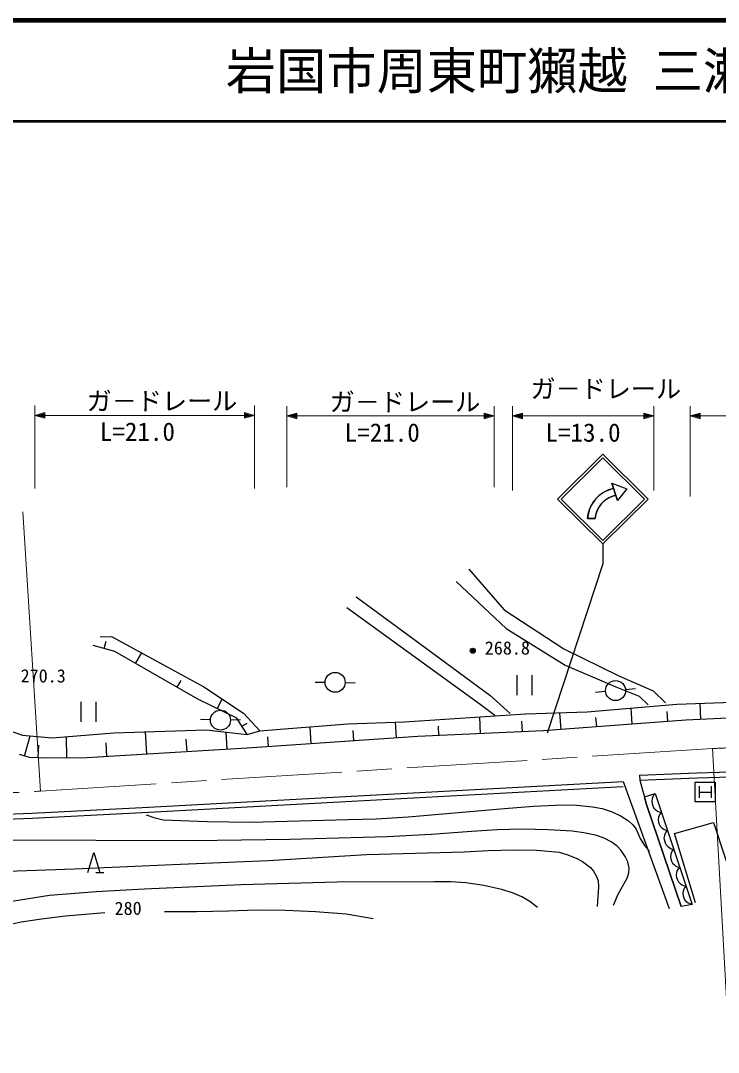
# Model space of a CAD drawing. Units: millimetres, scale not verified. Extents: x 40000 to 680000, y 20000 to 380000.
# Drawn here: x 384577 to 454062, y 277337 to 380000 of the extents above; entities that cross this region are included whole.
import ezdxf
from ezdxf.enums import TextEntityAlignment as Align

# ---------------------------------------------------------------- set-up
doc = ezdxf.new("R2010")
doc.units = ezdxf.units.MM
doc.header["$LTSCALE"] = 1000
doc.linetypes.add('CHAIN', pattern=[18.5, 12, -1.5, 3.5, -1.5])
for name, color, linetype, lineweight in [('S-BGD', 7, 'Continuous', 25), ('S-BMK', 2, 'CHAIN', 13), ('S-STR-HTXT', 7, 'Continuous', 13), ('S-STR-STRC', 7, 'Continuous', 25), ('S-TTL', 2, 'Continuous', 140), ('S-TTL-LINE', 7, 'Continuous', 50)]:
    doc.layers.add(name, color=color, linetype=linetype, lineweight=lineweight)
doc.layers.add('S-TTL-TXT', color=7, linetype='Continuous')
doc.styles.add('ＭＳ ゴシック', font='')
doc.styles.get('ＭＳ ゴシック').set_extended_font_data('MS Gothic')

msp = doc.modelspace()

# ---------------------------------------------------------------- linework, layer by layer
at = {"layer": 'S-BGD'}
for p, q in [((429197, 325430), (432740, 321385)), ((427962, 324204), (432946, 319506)), ((417996, 322652), (423228, 318812)), ((417049, 321589), (430354, 311989)), ((432740, 321385), (438672, 317504)), ((432946, 319506), (438795, 315870)), ((392490, 318689), (393643, 318730)), ((393643, 318730), (399163, 315707)), ((423228, 318812), (431302, 312888)), ((393973, 317218), (391789, 317831)), ((392881, 317525), (393085, 318239)), ((438672, 317504), (444150, 314808)), ((402211, 312479), (393973, 317218)), ((396032, 316034), (396647, 317085)), ((399163, 315707), (402829, 313705)), ((438795, 315870), (443862, 313705)), ((400152, 313664), (400551, 314348)), ((414895, 314154), (413896, 314154)), ((433998, 314860), (433998, 312877)), ((435518, 312877), (435518, 314860)), ((444150, 314808), (447569, 313296)), ((402829, 313705), (406784, 311090)), ((416895, 314134), (417895, 314113)), ((442828, 313247), (441833, 313158)), ((443862, 313705), (446169, 312765)), ((444819, 313439), (445813, 313541)), ((447569, 313296), (448805, 312112)), ((390576, 312205), (390576, 310221)), ((392096, 310221), (392096, 312205)), ((406125, 310600), (402211, 312479)), ((404168, 311540), (404640, 312507)), ((431302, 312888), (433320, 311049)), ((446169, 312765), (447075, 311907)), ((449940, 311989), (456737, 312234)), ((378004, 311295), (384760, 308884)), ((406784, 311090), (408398, 309334)), ((430354, 311989), (431796, 310886)), ((434864, 311009), (441001, 311213)), ((438402, 309466), (438276, 311122)), ((441001, 311213), (449940, 311989)), ((445490, 309998), (445368, 311592)), ((449033, 310263), (448959, 311245)), ((452319, 310467), (452242, 312072)), ((403478, 310433), (402478, 310469)), ((405476, 310423), (406476, 310451)), ((407121, 308966), (406125, 310600)), ((406623, 309783), (407150, 310099)), ((417172, 310028), (422816, 310232)), ((422022, 308619), (421914, 310200)), ((422816, 310232), (434864, 311009)), ((430390, 309048), (430312, 310715)), ((434550, 309238), (434501, 310285)), ((450805, 310396), (436630, 309334)), ((441946, 309732), (441875, 310664)), ((456861, 310682), (450805, 310396)), ((387726, 308639), (393857, 309129)), ((393857, 309129), (403043, 309415)), ((397160, 307005), (397022, 309228)), ((403043, 309415), (407121, 308966)), ((405141, 307495), (405035, 309196)), ((407121, 308966), (408398, 309334)), ((408398, 309334), (410417, 309497)), ((410417, 309497), (417172, 310028)), ((413516, 308047), (413401, 309732)), ((417769, 308333), (417699, 309360)), ((436630, 309334), (424149, 308762)), ((426229, 308857), (426185, 309811)), ((384760, 308884), (387726, 308639)), ((384955, 306821), (385542, 308820)), ((389177, 306617), (389155, 308753)), ((393170, 306760), (393084, 308142)), ((401151, 307250), (401072, 308511)), ((424149, 308762), (407136, 307618)), ((409263, 307761), (409196, 308741)), ((385449, 306678), (384460, 306964)), ((386314, 306637), (386375, 307903)), ((407136, 307618), (391175, 306637)), ((387179, 306597), (385449, 306678)), ((391175, 306637), (387179, 306597)), ((446223, 304908), (451959, 305139)), ((451959, 305139), (458815, 305370)), ((416304, 302764), (444566, 304290)), ((444566, 304290), (449161, 291663)), ((446223, 304908), (446243, 304412)), ((446243, 304412), (451976, 304643)), ((446243, 304412), (446914, 301994)), ((451743, 302251), (451743, 304234)), ((451743, 304234), (453743, 304234)), ((451976, 304643), (458834, 304875)), ((453743, 304234), (453743, 302251)), ((416331, 302269), (444594, 303795)), ((446698, 302772), (447753, 303104)), ((447601, 302929), (447525, 302778)), ((447753, 303104), (447601, 302929)), ((447753, 303104), (451437, 292049)), ((452143, 303838), (452143, 302648)), ((452143, 303243), (453343, 303243)), ((453343, 303838), (453343, 302648)), ((397318, 301746), (416304, 302764)), ((397345, 301251), (416331, 302269)), ((446914, 301994), (446698, 302772)), ((450365, 291864), (446914, 301994)), ((446914, 301994), (450365, 291864)), ((447461, 302590), (447422, 302327)), ((447422, 302327), (447460, 302089)), ((447460, 302089), (447535, 301863)), ((447525, 302778), (447461, 302590)), ((447535, 301863), (447648, 301649)), ((453743, 302251), (451743, 302251)), ((379502, 300868), (385705, 301145)), ((385705, 301145), (397318, 301746)), ((385731, 300650), (397345, 301251)), ((447648, 301649), (447837, 301461)), ((447837, 301461), (448001, 301347)), ((448001, 301347), (448153, 301272)), ((448164, 300912), (448103, 300733)), ((448153, 301272), (448381, 301221)), ((448236, 301054), (448164, 300912)), ((448381, 301221), (448236, 301054)), ((379525, 300372), (385731, 300650)), ((448103, 300733), (448066, 300483)), ((448066, 300483), (448102, 300256)), ((448102, 300256), (448173, 300042)), ((448173, 300042), (448281, 299839)), ((448281, 299839), (448461, 299660)), ((449700, 299104), (453578, 300217)), ((453578, 300217), (455870, 293275)), ((448461, 299660), (448617, 299552)), ((448617, 299552), (448761, 299480)), ((448685, 298918), (448646, 298655)), ((448748, 299106), (448685, 298918)), ((448825, 299257), (448748, 299106)), ((448761, 299480), (448977, 299432)), ((448977, 299432), (448825, 299257)), ((451773, 292211), (449700, 299104)), ((448646, 298655), (448683, 298417)), ((448683, 298417), (448759, 298191)), ((448759, 298191), (448872, 297977)), ((448872, 297977), (449061, 297789)), ((449061, 297789), (449225, 297675)), ((391267, 295251), (391867, 297234)), ((391867, 297234), (392467, 295251)), ((449225, 297675), (449377, 297600)), ((449327, 297061), (449290, 296811)), ((449290, 296811), (449326, 296584)), ((449387, 297240), (449327, 297061)), ((449377, 297600), (449604, 297549)), ((449460, 297382), (449387, 297240)), ((449604, 297549), (449460, 297382)), ((449326, 296584), (449397, 296370)), ((449397, 296370), (449505, 296167)), ((449505, 296167), (449685, 295988)), ((449685, 295988), (449841, 295880)), ((449841, 295880), (449985, 295808)), ((449985, 295808), (450201, 295760)), ((450201, 295760), (450048, 295585)), ((392067, 295251), (392867, 295251)), ((449908, 295246), (449870, 294983)), ((449870, 294983), (449907, 294745)), ((449907, 294745), (449983, 294519)), ((449972, 295434), (449908, 295246)), ((450048, 295585), (449972, 295434)), ((449983, 294519), (450096, 294305)), ((450096, 294305), (450285, 294117)), ((450285, 294117), (450449, 294003)), ((450449, 294003), (450601, 293928)), ((450601, 293928), (450828, 293877)), ((450684, 293710), (450611, 293568)), ((450828, 293877), (450684, 293710)), ((450551, 293389), (450514, 293139)), ((450514, 293139), (450550, 292912)), ((450550, 292912), (450621, 292698)), ((450611, 293568), (450551, 293389)), ((450621, 292698), (450729, 292495)), ((451437, 292049), (450365, 291864)), ((450729, 292495), (450908, 292316)), ((450908, 292316), (451064, 292208)), ((451064, 292208), (451208, 292136)), ((451208, 292136), (451425, 292088))]:
    msp.add_line(p, q, dxfattribs=at)
for points in [[(397083, 300960), (397839, 300691), (398780, 300478), (403151, 300302), (407490, 300243), (417170, 300513), (419973, 300590), (423167, 300787), (432776, 301599), (435635, 301840), (438574, 301984), (439973, 301942), (441522, 301785), (442503, 301592), (443480, 301287), (444382, 300856), (445106, 300389), (445552, 299986), (445864, 299542), (446264, 298630), (446703, 297925), (447210, 297352)], [(443617, 291987), (444087, 293077), (444676, 294129), (444963, 294659), (445146, 295216), (445175, 295667), (445052, 296294), (444796, 296833), (444376, 297418), (443967, 297858), (443402, 298294), (442687, 298651), (441837, 298934), (440665, 299191), (439509, 299340), (437120, 299486), (434519, 299538), (432064, 299478), (429470, 299308), (425469, 299009), (421075, 298789), (411390, 298509), (401754, 298385), (392059, 298412), (382583, 298455)], [(380421, 295260), (389932, 295595), (399698, 296038), (409252, 296420), (419034, 297017), (428732, 297293), (431127, 297440), (433679, 297491), (435968, 297445), (438214, 297266), (438975, 297041), (439902, 296649), (440520, 296328), (441325, 295741), (441639, 295377), (441939, 294850), (442078, 294392), (442112, 293801), (441984, 291848)], [(436063, 291756), (435270, 292364), (434500, 292823), (433574, 293202), (432453, 293536), (430700, 293930), (428923, 294219), (427405, 294315), (425803, 294310), (416087, 294288), (406537, 294007), (396882, 293563), (392091, 293301), (387445, 292934), (383687, 292357)], [(373167, 287177), (375816, 288079), (378518, 288892), (381622, 289663), (384648, 290310), (386665, 290640), (389050, 290912), (392973, 291238)], [(398900, 291355), (402079, 291340), (405277, 291425), (408075, 291514), (410946, 291497), (413944, 291362), (416999, 291119), (419669, 290646)]]:
    msp.add_lwpolyline(points, dxfattribs=at)
for centre, major_axis in [((429609, 317300), (250, 0)), ((429609, 317300), (150, 0)), ((429609, 317300), (50, 0)), ((415895, 314154), (1000, 0)), ((443824, 313337), (1000, 0)), ((404477, 310396), (1000, 0))]:
    msp.add_ellipse(centre, major_axis=major_axis, ratio=0.991741, dxfattribs=at)
at = {"layer": 'S-BMK'}
msp.add_line((453481, 307562), (386558, 303334), dxfattribs=at)
for centre, major_axis, start_param, end_param in [((459314, 208568), (99989, 0), 1.5165583, 1.6291691), ((368900, 600306), (299966, 0), 4.7076547, 4.771289)]:
    msp.add_ellipse(centre, major_axis=major_axis, ratio=0.991741, start_param=start_param, end_param=end_param, dxfattribs=at)
at = {"layer": 'S-STR-HTXT'}
for p, q in [((385979, 333448), (385979, 341717)), ((385979, 340725), (386979, 341003)), ((386259, 340725), (386939, 340924)), ((386419, 340725), (386899, 340844)), ((386899, 340844), (386899, 340606)), ((386939, 340924), (386939, 340527)), ((386979, 341003), (386979, 340448)), ((406861, 340448), (406861, 341003)), ((406861, 341003), (407861, 340725)), ((406901, 340527), (406901, 340924)), ((406901, 340924), (407581, 340725)), ((406941, 340606), (406941, 340844)), ((406941, 340844), (407421, 340725)), ((407861, 341717), (407861, 333448)), ((411100, 333579), (411100, 341651)), ((411100, 340660), (412100, 340937)), ((411380, 340660), (412060, 340858)), ((412060, 340858), (412060, 340461)), ((412100, 340937), (412100, 340382)), ((430726, 340382), (430726, 340937)), ((430726, 340937), (431726, 340660)), ((430766, 340461), (430766, 340858)), ((430766, 340858), (431446, 340660)), ((431726, 341651), (431726, 333579)), ((433544, 333251), (433544, 341651)), ((433544, 340660), (434543, 340937)), ((433823, 340660), (434503, 340858)), ((434503, 340858), (434503, 340461)), ((434543, 340937), (434543, 340382)), ((446625, 340382), (446625, 340937)), ((446625, 340937), (447625, 340660)), ((446665, 340461), (446665, 340858)), ((446665, 340858), (447345, 340660)), ((447625, 341651), (447625, 333251)), ((451261, 332661), (451261, 341651)), ((451261, 340660), (452261, 340937)), ((451541, 340660), (452221, 340858)), ((452221, 340858), (452221, 340461)), ((452261, 340937), (452261, 340382)), ((385979, 340725), (407861, 340725)), ((386979, 340448), (385979, 340725)), ((386939, 340527), (386259, 340725)), ((386899, 340606), (386419, 340725)), ((386659, 340725), (386859, 340765)), ((386859, 340686), (386659, 340725)), ((386859, 340765), (386859, 340686)), ((407861, 340725), (406861, 340448)), ((407581, 340725), (406901, 340527)), ((407421, 340725), (406941, 340606)), ((406981, 340686), (406981, 340765)), ((406981, 340765), (407181, 340725)), ((407181, 340725), (406981, 340686)), ((411100, 340660), (431726, 340660)), ((412100, 340382), (411100, 340660)), ((412060, 340461), (411380, 340660)), ((411540, 340660), (412020, 340779)), ((412020, 340541), (411540, 340660)), ((411780, 340660), (411980, 340699)), ((411980, 340620), (411780, 340660)), ((411980, 340699), (411980, 340620)), ((412020, 340779), (412020, 340541)), ((431726, 340660), (430726, 340382)), ((431446, 340660), (430766, 340461)), ((430806, 340541), (430806, 340779)), ((430806, 340779), (431286, 340660)), ((431286, 340660), (430806, 340541)), ((430846, 340620), (430846, 340699)), ((430846, 340699), (431046, 340660)), ((431046, 340660), (430846, 340620)), ((433544, 340660), (447625, 340660)), ((434543, 340382), (433544, 340660)), ((434503, 340461), (433823, 340660)), ((433983, 340660), (434463, 340779)), ((434463, 340541), (433983, 340660)), ((434223, 340660), (434423, 340699)), ((434423, 340620), (434223, 340660)), ((434423, 340699), (434423, 340620)), ((434463, 340779), (434463, 340541)), ((447625, 340660), (446625, 340382)), ((447345, 340660), (446665, 340461)), ((446705, 340541), (446705, 340779)), ((446705, 340779), (447185, 340660)), ((447185, 340660), (446705, 340541)), ((446745, 340620), (446745, 340699)), ((446745, 340699), (446945, 340660)), ((446945, 340660), (446745, 340620)), ((451261, 340660), (471622, 340660)), ((452261, 340382), (451261, 340660)), ((452221, 340461), (451541, 340660)), ((451701, 340660), (452181, 340779)), ((452181, 340541), (451701, 340660)), ((451941, 340660), (452141, 340699)), ((452141, 340620), (451941, 340660)), ((452141, 340699), (452141, 340620)), ((452181, 340779), (452181, 340541)), ((386558, 303334), (384798, 331138)), ((453481, 307562), (455180, 277337))]:
    msp.add_line(p, q, dxfattribs=at)
at = {"layer": 'S-STR-STRC'}
for p, q in [((438055, 332390), (442555, 336852)), ((447054, 332390), (442555, 336852)), ((438409, 332390), (442555, 336502)), ((446701, 332390), (442555, 336502)), ((443461, 333974), (444931, 333415)), ((443461, 333974), (444019, 332240)), ((443461, 333974), (444931, 333415)), ((443461, 333974), (444019, 332240)), ((443627, 333459), (443461, 333974)), ((443461, 333974), (444931, 333415)), ((444019, 332240), (443461, 333974)), ((443461, 333974), (444931, 333415)), ((442059, 332628), (442101, 332667)), ((442101, 332667), (442144, 332706)), ((442144, 332706), (442188, 332744)), ((442188, 332744), (442233, 332781)), ((442233, 332781), (442278, 332817)), ((442278, 332817), (442323, 332853)), ((442323, 332853), (442370, 332887)), ((442370, 332887), (442416, 332921)), ((442416, 332921), (442464, 332955)), ((442464, 332955), (442512, 332987)), ((442512, 332987), (442561, 333018)), ((442561, 333018), (442610, 333049)), ((442610, 333049), (442660, 333079)), ((442660, 333079), (442710, 333108)), ((442710, 333108), (442760, 333136)), ((442760, 333136), (442812, 333163)), ((442812, 333163), (442863, 333189)), ((442863, 333189), (442915, 333214)), ((442915, 333214), (442968, 333239)), ((442968, 333239), (443021, 333262)), ((443021, 333262), (443074, 333285)), ((443074, 333285), (443128, 333307)), ((443128, 333307), (443182, 333327)), ((443182, 333327), (443237, 333347)), ((443237, 333347), (443292, 333366)), ((443292, 333366), (443347, 333384)), ((443347, 333384), (443402, 333401)), ((443421, 332631), (443379, 332614)), ((443402, 333401), (443458, 333417)), ((443463, 332647), (443421, 332631)), ((443458, 333417), (443514, 333432)), ((443506, 332662), (443463, 332647)), ((443548, 332676), (443506, 332662)), ((443514, 333432), (443571, 333446)), ((443591, 332690), (443548, 332676)), ((443627, 333459), (443571, 333446)), ((443635, 332702), (443591, 332690)), ((443627, 333459), (443854, 332755)), ((443627, 333459), (443854, 332755)), ((443678, 332714), (443635, 332702)), ((443722, 332726), (443678, 332714)), ((443765, 332736), (443722, 332726)), ((443809, 332746), (443765, 332736)), ((443854, 332755), (443809, 332746)), ((444019, 332240), (443854, 332755)), ((444931, 333415), (444019, 332240)), ((444931, 333415), (444019, 332240)), ((444931, 333415), (444019, 332240)), ((444931, 333415), (444019, 332240)), ((438055, 332390), (442555, 327927)), ((438409, 332390), (442555, 328278)), ((441324, 331601), (441349, 331653)), ((441349, 331653), (441374, 331705)), ((441374, 331705), (441400, 331757)), ((441400, 331757), (441427, 331808)), ((441427, 331808), (441455, 331858)), ((441455, 331858), (441484, 331908)), ((441484, 331908), (441514, 331957)), ((441514, 331957), (441545, 332006)), ((441545, 332006), (441576, 332055)), ((441576, 332055), (441609, 332102)), ((441609, 332102), (441642, 332150)), ((441642, 332150), (441676, 332196)), ((441676, 332196), (441711, 332242)), ((441711, 332242), (441746, 332288)), ((441746, 332288), (441783, 332333)), ((441783, 332333), (441820, 332377)), ((441820, 332377), (441858, 332420)), ((441858, 332420), (441897, 332463)), ((441897, 332463), (441936, 332505)), ((441936, 332505), (441976, 332547)), ((441976, 332547), (442017, 332588)), ((442017, 332588), (442059, 332628)), ((442182, 331630), (442158, 331592)), ((442207, 331667), (442182, 331630)), ((442232, 331704), (442207, 331667)), ((442258, 331741), (442232, 331704)), ((442285, 331777), (442258, 331741)), ((442312, 331812), (442285, 331777)), ((442340, 331848), (442312, 331812)), ((442369, 331882), (442340, 331848)), ((442398, 331916), (442369, 331882)), ((442428, 331950), (442398, 331916)), ((442458, 331983), (442428, 331950)), ((442489, 332016), (442458, 331983)), ((442521, 332048), (442489, 332016)), ((442553, 332079), (442521, 332048)), ((442586, 332110), (442553, 332079)), ((442555, 328278), (446701, 332390)), ((442555, 327927), (447054, 332390)), ((442619, 332140), (442586, 332110)), ((442653, 332170), (442619, 332140)), ((442687, 332199), (442653, 332170)), ((442722, 332228), (442687, 332199)), ((442757, 332256), (442722, 332228)), ((442792, 332283), (442757, 332256)), ((442829, 332310), (442792, 332283)), ((442865, 332336), (442829, 332310)), ((442902, 332361), (442865, 332336)), ((442940, 332386), (442902, 332361)), ((442978, 332410), (442940, 332386)), ((443016, 332434), (442978, 332410)), ((443055, 332457), (443016, 332434)), ((443094, 332479), (443055, 332457)), ((443134, 332500), (443094, 332479)), ((443174, 332521), (443134, 332500)), ((443214, 332541), (443174, 332521)), ((443255, 332560), (443214, 332541)), ((443296, 332579), (443255, 332560)), ((443337, 332597), (443296, 332579)), ((443379, 332614), (443337, 332597)), ((441042, 330549), (441048, 330606)), ((441048, 330606), (441055, 330663)), ((441055, 330663), (441063, 330720)), ((441063, 330720), (441072, 330777)), ((441072, 330777), (441082, 330834)), ((441082, 330834), (441093, 330890)), ((441093, 330890), (441105, 330947)), ((441105, 330947), (441118, 331003)), ((441118, 331003), (441132, 331059)), ((441132, 331059), (441147, 331114)), ((441147, 331114), (441163, 331170)), ((441163, 331170), (441179, 331225)), ((441179, 331225), (441197, 331280)), ((441197, 331280), (441216, 331334)), ((441216, 331334), (441236, 331388)), ((441236, 331388), (441256, 331442)), ((441256, 331442), (441278, 331496)), ((441278, 331496), (441301, 331549)), ((441301, 331549), (441324, 331601)), ((441793, 330589), (441787, 330545)), ((441800, 330634), (441793, 330589)), ((441807, 330678), (441800, 330634)), ((441815, 330722), (441807, 330678)), ((441824, 330766), (441815, 330722)), ((441834, 330809), (441824, 330766)), ((441844, 330853), (441834, 330809)), ((441855, 330896), (441844, 330853)), ((441867, 330939), (441855, 330896)), ((441880, 330982), (441867, 330939)), ((441893, 331025), (441880, 330982)), ((441907, 331068), (441893, 331025)), ((441922, 331110), (441907, 331068)), ((441938, 331152), (441922, 331110)), ((441954, 331193), (441938, 331152)), ((441972, 331235), (441954, 331193)), ((441990, 331276), (441972, 331235)), ((442008, 331317), (441990, 331276)), ((442027, 331357), (442008, 331317)), ((442047, 331397), (442027, 331357)), ((442068, 331437), (442047, 331397)), ((442090, 331476), (442068, 331437)), ((442112, 331515), (442090, 331476)), ((442134, 331554), (442112, 331515)), ((442158, 331592), (442134, 331554)), ((441035, 330453), (441037, 330491)), ((441778, 330452), (441035, 330453)), ((441035, 330453), (441778, 330452)), ((441037, 330491), (441042, 330549)), ((441782, 330500), (441778, 330456)), ((441787, 330545), (441782, 330500)), ((442555, 327927), (442555, 325944)), ((442555, 325944), (437019, 309108))]:
    msp.add_line(p, q, dxfattribs=at)
for major_axis, start_param, end_param in [((3327, 0), 1.7911985, 3.0769588), ((2585, 0), 1.7656721, 3.0588647)]:
    msp.add_ellipse((444354, 330240), major_axis=major_axis, ratio=0.991741, start_param=start_param, end_param=end_param, dxfattribs=at)
at = {"layer": 'S-TTL'}
msp.add_line((680000, 380000), (40000, 380000), dxfattribs=at)
at = {"layer": 'S-TTL-LINE'}
msp.add_line((40000, 370000), (680000, 370000), dxfattribs=at)

# ---------------------------------------------------------------- texts
at = {"layer": 'S-STR-HTXT', "style": 'ＭＳ ゴシック'}
for s, height, p in [('ガ－ドレール', 1833, (435352, 341898)), ('ガ－ドレール', 1833, (391151, 340680)), ('ガ－ドレール', 1833, (415357, 340593)), ('L=21.0', 1833, (392467, 337636)), ('L=21.0', 1833, (416848, 337549)), ('L=13.0', 1833, (436843, 337549)), ('268.8', 1320, (430804, 316524)), ('270.3', 1320, (384581, 313746))]:
    msp.add_text(s, height=height, dxfattribs=at).set_placement(p, align=Align.BOTTOM_LEFT)
msp.add_text('280', height=1320, rotation=0.694, dxfattribs=at).set_placement((393949, 290601), align=Align.BOTTOM_LEFT)
at = {"layer": 'S-TTL-TXT', "style": 'ＭＳ ゴシック'}
msp.add_text('岩国市周東町獺越 三瀬川', height=3666, dxfattribs=at).set_placement((405024, 375000), align=Align.MIDDLE_LEFT)

doc.saveas('drawing.dxf')
